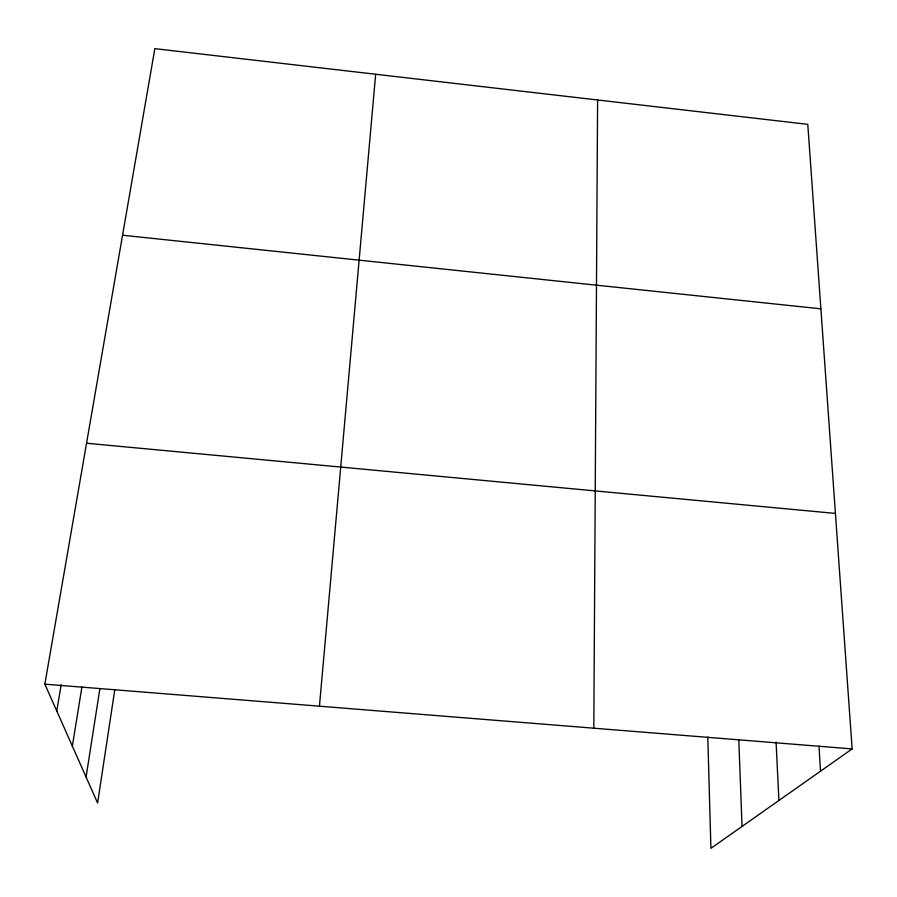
<?xml version="1.0" encoding="UTF-8"?>
<svg xmlns="http://www.w3.org/2000/svg" width="897" height="897" viewBox="0 0 897 897"><rect width="100%" height="100%" fill="white"/><g stroke="black" fill="none" stroke-linecap="round" stroke-linejoin="round"><path stroke-width="1.35" d="M593.803 728.196L597.604 99.982M319.444 706.186L375.664 74.249M114.738 690.017L97.605 803.028L44.85 684.164L154.845 48.651L807.782 124.347L852.15 748.917L710.917 848.349L707.789 737.009M86.078 777.071L99.87 688.739M72.354 746.125L81.919 686.979M56.769 711.007L61.164 684.803M44.85 684.164L852.15 748.917M86.549 443.241L835.421 513.42M122.553 235.227L820.89 308.826M818.995 746.158L820.52 771.185M776.084 742.054L778.91 800.483M738.792 739.644L742.032 826.44"/></g></svg>
